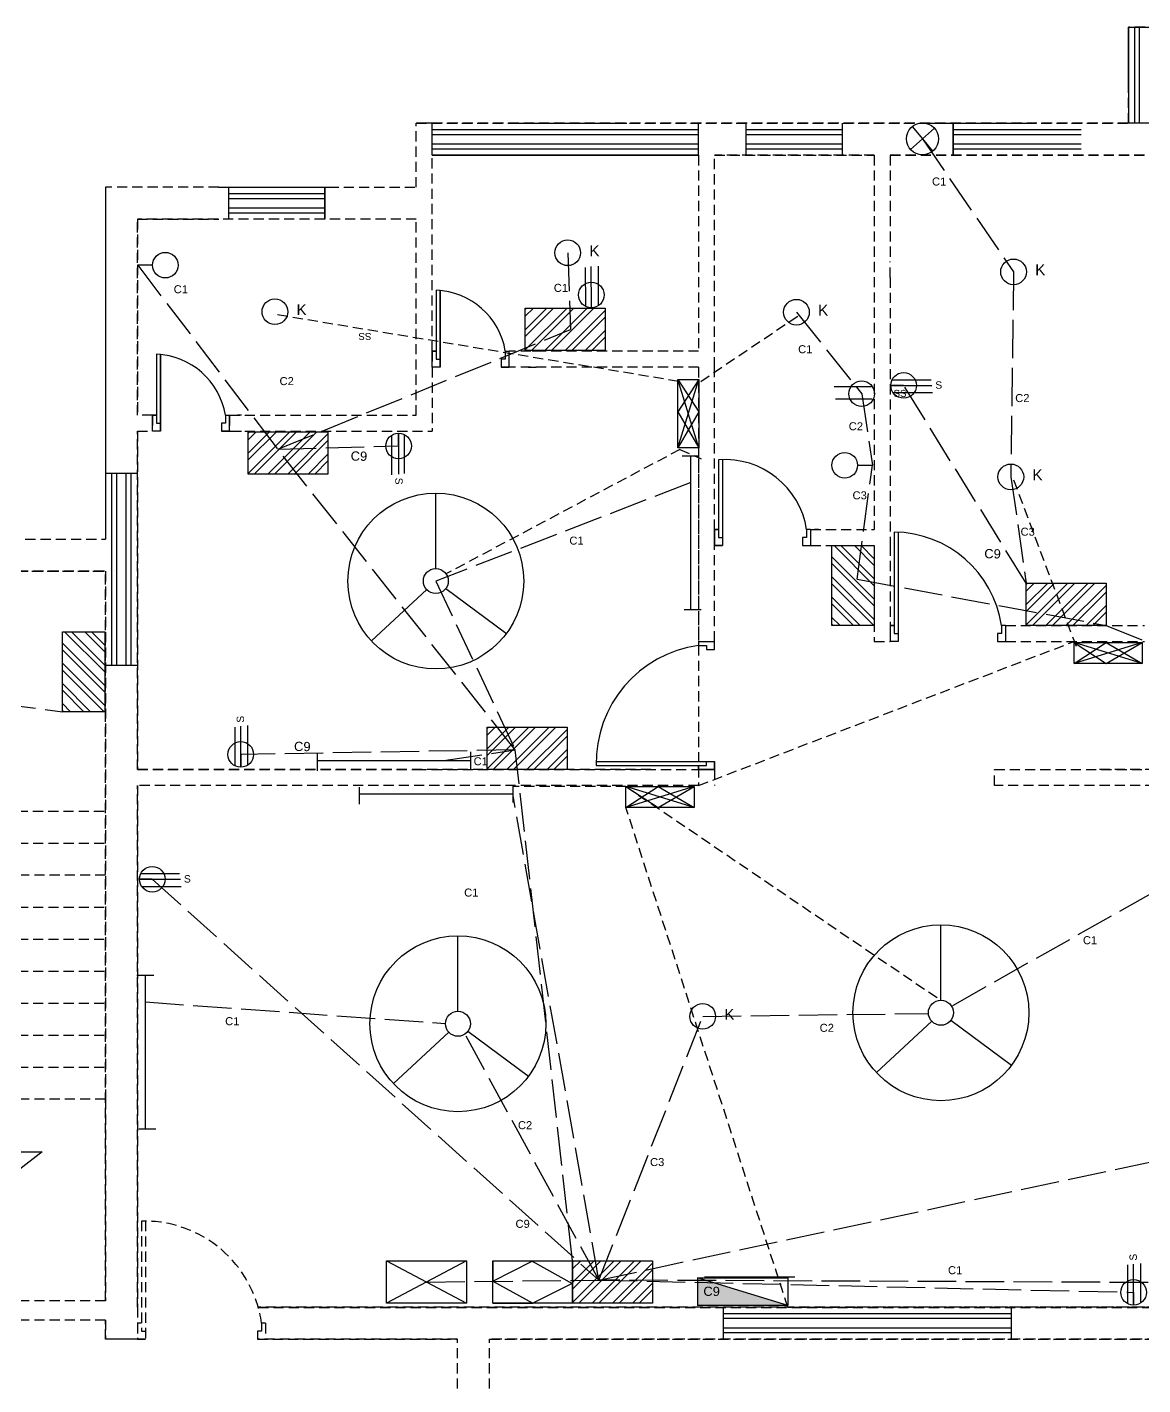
# Model space of a CAD drawing. Header units: millimetres. Extents: x 5814 to 14117, y 764 to 2474.
# Drawn here: x 6987.1 to 7335.7, y 1338.6 to 1762.8 of the extents above; entities that cross this region are included whole.
import ezdxf

# ---------------------------------------------------------------- set-up
doc = ezdxf.new("R2010")
doc.units = ezdxf.units.MM
doc.linetypes.add('ACAD_ISO02W100', pattern=[15, 12, -3])
doc.linetypes.add('HIDDEN2', pattern=[4.7625, 3.175, -1.5875])
doc.layers.get('0').update_dxf_attribs({"linetype": 'HIDDEN2'})
for name, color, linetype in [('conduit', 7, 'ACAD_ISO02W100'), ('doors', 6, 'Continuous'), ('emfittings', 7, 'Continuous'), ('fittings', 7, 'Continuous'), ('windows', 40, 'Continuous')]:
    doc.layers.add(name, color=color, linetype=linetype)
doc.layers.add('emconduit', color=1, linetype='HIDDEN2', plot=False)
doc.styles.get("Standard").update_dxf_attribs({"font": 'arial.ttf', "height": 4})

msp = doc.modelspace()

# ---------------------------------------------------------------- hatches: boundary and pattern name
at = {"layer": 'emfittings', "true_color": 0x000000}
h = msp.add_hatch(color=18, dxfattribs=at)
h.dxf.hatch_style = 1
h.paths.add_polyline_path([(7196.512, 1372.041), (7196.512, 1363.376), (7224.745, 1363.376)])
at = {"layer": 'fittings'}
h = msp.add_hatch(dxfattribs=at)
h.set_pattern_fill('ANSI32', color=256, scale=0.468168)
h.set_pattern_definition([(45, (5762.7064, 1145.9363), (-3.1532, 3.1532), []), (45, (5764.8085, 1145.9363), (-3.1532, 3.1532), [])])
h.paths.add_polyline_path([(7142.699, 1674.993), (7142.699, 1661.765), (7167.65, 1661.765), (7167.65, 1674.993)])
h = msp.add_hatch(dxfattribs=at)
h.set_pattern_fill('ANSI32', color=256, scale=0.468168)
h.set_pattern_definition([(45, (5676.0937, 1107.3338), (-3.1532, 3.1532), []), (45, (5678.196, 1107.3338), (-3.1532, 3.1532), [])])
h.paths.add_polyline_path([(7056.086, 1636.391), (7056.086, 1623.163), (7081.037, 1623.163), (7081.037, 1636.391)])
h = msp.add_hatch(dxfattribs=at)
h.set_pattern_fill('ANSI32', color=256, scale=0.468168, angle=90)
h.set_pattern_definition([(135, (7767.5723, 195.844), (-3.1532, -3.1532), []), (135, (7767.5723, 197.946), (-3.1532, -3.1532), [])])
h.paths.add_polyline_path([(7238.515, 1575.837), (7251.744, 1575.837), (7251.744, 1600.787), (7238.515, 1600.787)])
h = msp.add_hatch(dxfattribs=at)
h.set_pattern_fill('ANSI32', color=256, scale=0.468168)
h.set_pattern_definition([(45, (5919.2257, 1060.0243), (-3.1532, 3.1532), []), (45, (5921.328, 1060.0243), (-3.1532, 3.1532), [])])
h.paths.add_polyline_path([(7299.218, 1589.081), (7299.218, 1575.853), (7324.169, 1575.853), (7324.169, 1589.081)])
h = msp.add_hatch(dxfattribs=at)
h.set_pattern_fill('ANSI32', color=256, scale=0.468168, angle=90)
h.set_pattern_definition([(135, (7527.106, 168.88), (-3.1532, -3.1532), []), (135, (7527.106, 170.9823), (-3.1532, -3.1532), [])])
h.paths.add_polyline_path([(6998.049, 1548.873), (7011.277, 1548.873), (7011.277, 1573.823), (6998.049, 1573.823)])
h = msp.add_hatch(dxfattribs=at)
h.set_pattern_fill('ANSI32', color=256, scale=0.468168)
h.set_pattern_definition([(45, (5750.7975, 1015.011), (-3.1532, 3.1532), []), (45, (5752.8997, 1015.011), (-3.1532, 3.1532), [])])
h.paths.add_polyline_path([(7130.79, 1544.068), (7130.79, 1530.84), (7155.741, 1530.84), (7155.741, 1544.068)])
h = msp.add_hatch(dxfattribs=at)
h.set_pattern_fill('ANSI32', color=256, scale=0.468168)
h.set_pattern_definition([(45, (5777.483, 848.2794), (-3.1532, 3.1532), []), (45, (5779.5852, 848.2794), (-3.1532, 3.1532), [])])
h.paths.add_polyline_path([(7157.476, 1377.336), (7157.476, 1364.108), (7182.426, 1364.108), (7182.426, 1377.336)])

# ---------------------------------------------------------------- linework, layer by layer
for p, q in [((7341.132, 1762.781), (7331.132, 1762.781)), ((7331.132, 1752.781), (7331.132, 1762.781)), ((7341.132, 1762.781), (7331.132, 1762.781)), ((7331.132, 1732.781), (7331.132, 1752.781)), ((7331.132, 1732.781), (7331.132, 1752.781)), ((7108.623, 1712.781), (7108.623, 1732.781)), ((7113.623, 1732.781), (7108.623, 1732.781)), ((7113.623, 1661.515), (7113.623, 1722.781)), ((7113.623, 1722.781), (7196.835, 1722.781)), ((7196.835, 1722.781), (7196.835, 1661.515)), ((7251.744, 1722.781), (7201.835, 1722.781)), ((7201.835, 1656.515), (7201.835, 1722.781)), ((7251.744, 1722.781), (7251.744, 1605.787)), ((7251.744, 1722.781), (7251.744, 1605.787)), ((7336.132, 1722.781), (7256.744, 1722.781)), ((7256.744, 1722.781), (7256.744, 1689.543)), ((7046.897, 1712.781), (7011.53, 1712.781)), ((7046.897, 1712.781), (7081.232, 1712.781)), ((7081.232, 1712.781), (7108.623, 1712.781)), ((7021.53, 1702.781), (7021.53, 1641.515)), ((7108.623, 1702.781), (7021.53, 1702.781)), ((7021.53, 1702.781), (7046.897, 1702.781)), ((7108.623, 1641.515), (7108.623, 1702.781)), ((7256.744, 1684.543), (7256.744, 1689.543)), ((7256.744, 1684.543), (7256.744, 1689.543)), ((7256.744, 1684.543), (7256.744, 1600.787)), ((7256.744, 1684.543), (7256.744, 1600.787)), ((7113.623, 1661.515), (7113.623, 1656.515)), ((7196.835, 1661.515), (7137.71, 1661.515)), ((7137.71, 1656.515), (7137.71, 1661.515)), ((7146.124, 1661.515), (7144.874, 1661.515)), ((7113.623, 1656.515), (7113.623, 1636.515)), ((7196.835, 1656.515), (7137.71, 1656.515)), ((7143.624, 1656.515), (7146.124, 1656.515)), ((7196.835, 1656.515), (7196.835, 1570.858)), ((7196.835, 1656.515), (7196.835, 1570.858)), ((7201.835, 1605.787), (7201.835, 1656.515)), ((7201.835, 1605.787), (7201.835, 1656.515)), ((7026.213, 1641.515), (7021.53, 1641.515)), ((7026.213, 1641.515), (7026.213, 1636.515)), ((7050.3, 1641.515), (7108.623, 1641.515)), ((7050.3, 1641.515), (7050.3, 1636.515)), ((7054.032, 1641.515), (7052.782, 1641.515)), ((7021.53, 1636.515), (7021.53, 1530.838)), ((7021.53, 1636.515), (7026.213, 1636.515)), ((7050.3, 1636.515), (7108.623, 1636.515)), ((7050.3, 1636.515), (7113.623, 1636.515)), ((7051.532, 1636.515), (7054.032, 1636.515)), ((7201.835, 1605.787), (7201.835, 1600.787)), ((7231.855, 1605.787), (7251.744, 1605.787)), ((7231.855, 1605.787), (7231.855, 1600.787)), ((7234.337, 1605.787), (7233.087, 1605.787)), ((7234.337, 1605.787), (7233.087, 1605.787)), ((7201.835, 1570.858), (7201.835, 1600.787)), ((7201.835, 1570.858), (7201.835, 1600.787)), ((7231.837, 1600.787), (7234.337, 1600.787)), ((7231.837, 1600.787), (7234.337, 1600.787)), ((7231.855, 1600.787), (7251.744, 1600.787)), ((7231.855, 1600.787), (7251.744, 1600.787)), ((7251.744, 1600.787), (7251.744, 1570.853)), ((7251.744, 1600.787), (7251.744, 1570.853)), ((7256.744, 1600.787), (7256.744, 1570.853)), ((6855.209, 1592.799), (7011.53, 1592.799)), ((6855.209, 1592.799), (7011.505, 1592.799)), ((7011.209, 1592.799), (6867.209, 1592.799)), ((7014.497, 1592.866), (7014.497, 1592.884)), ((7256.744, 1575.853), (7256.744, 1570.853)), ((7292.763, 1575.853), (7336.132, 1575.853)), ((7292.763, 1575.853), (7336.132, 1575.853)), ((7292.763, 1575.853), (7292.763, 1570.853)), ((7196.835, 1570.858), (7201.835, 1570.858)), ((7251.744, 1570.853), (7256.744, 1570.853)), ((7251.744, 1570.853), (7256.744, 1570.853)), ((7292.763, 1570.853), (7336.132, 1570.853)), ((7292.763, 1570.853), (7336.132, 1570.853)), ((7181.929, 1530.838), (7021.53, 1530.838)), ((7021.53, 1530.838), (7108.623, 1530.838)), ((7108.623, 1530.838), (7113.623, 1530.838)), ((7113.623, 1530.838), (7196.835, 1530.838)), ((7201.835, 1530.838), (7196.835, 1530.838)), ((7201.835, 1530.838), (7201.835, 1525.838)), ((7289.333, 1530.838), (7336.132, 1530.838)), ((7289.333, 1525.838), (7289.333, 1530.838)), ((7289.333, 1528.338), (7289.333, 1528.338)), ((7501.53, 1530.838), (7321.225, 1530.838)), ((7021.53, 1525.838), (7021.53, 1362.781)), ((7021.53, 1525.838), (7021.53, 1362.781)), ((7196.835, 1525.838), (7021.53, 1525.838)), ((7501.53, 1525.838), (7289.333, 1525.838)), ((6855.53, 1517.799), (7011.53, 1517.799)), ((6936.53, 1507.799), (7011.53, 1507.799)), ((7011.53, 1497.799), (6936.53, 1497.799)), ((6936.53, 1487.799), (7011.53, 1487.799)), ((6936.53, 1477.799), (7011.53, 1477.799)), ((7011.53, 1364.799), (7011.53, 1472.799)), ((7011.53, 1364.799), (7011.53, 1472.799)), ((7011.53, 1364.799), (7011.53, 1472.799)), ((7011.53, 1364.799), (7011.53, 1472.799)), ((6936.53, 1467.799), (7011.53, 1467.799)), ((6936.53, 1457.799), (7011.53, 1457.799)), ((6936.53, 1447.799), (7011.53, 1447.799)), ((6936.53, 1437.799), (7011.53, 1437.799)), ((7011.53, 1427.799), (7011.53, 1364.799)), ((7011.53, 1427.799), (7011.53, 1364.799)), ((7021.53, 1362.781), (7021.53, 1352.799)), ((7059.254, 1362.799), (7398.177, 1362.799)), ((7059.254, 1362.799), (7174.481, 1362.799)), ((7059.259, 1362.781), (7398.177, 1362.781)), ((7084.481, 1362.799), (7084.481, 1362.781)), ((7114.481, 1362.799), (7114.481, 1362.781)), ((7144.481, 1362.799), (7144.481, 1362.781)), ((7174.481, 1362.799), (7174.481, 1362.781)), ((7011.53, 1352.799), (7011.53, 1358.799)), ((7011.53, 1358.799), (7011.53, 1352.799)), ((7011.53, 1352.799), (7011.53, 1358.799)), ((7011.53, 1352.799), (7011.53, 1358.799)), ((7011.53, 1358.799), (7011.53, 1352.799)), ((7011.53, 1352.799), (7011.53, 1358.799)), ((7021.53, 1352.799), (7011.53, 1352.799)), ((7021.53, 1352.799), (7011.53, 1352.799)), ((7021.53, 1352.799), (7024.03, 1352.799)), ((7059.05, 1352.799), (7121.53, 1352.799)), ((7121.53, 1352.799), (7059.05, 1352.799)), ((7059.05, 1352.799), (7121.53, 1352.799)), ((7059.05, 1352.799), (7121.53, 1352.799)), ((7121.53, 1352.799), (7059.05, 1352.799)), ((7059.05, 1352.799), (7121.53, 1352.799)), ((7121.53, 1208.799), (7121.53, 1352.799)), ((7131.53, 1208.799), (7131.53, 1352.799)), ((7131.53, 1352.799), (7464.011, 1352.799)), ((7131.53, 1352.799), (7464.011, 1352.799))]:
    msp.add_line(p, q)
at = {"color": 215, "true_color": 0xa953a0}
for p, q in [((7022.78, 1389.745), (7022.78, 1355.299)), ((7024.03, 1389.723), (7024.03, 1352.799)), ((7021.53, 1357.799), (7021.53, 1352.799)), ((7021.53, 1357.799), (7021.53, 1352.799)), ((7060.3, 1357.799), (7060.3, 1355.299)), ((7061.55, 1357.799), (7060.3, 1357.799)), ((7061.55, 1357.799), (7061.55, 1352.799)), ((7022.78, 1355.299), (7024.03, 1355.299)), ((7059.05, 1355.299), (7059.05, 1352.799)), ((7060.3, 1355.299), (7059.05, 1355.299)), ((7024.03, 1352.799), (7021.53, 1352.799)), ((7059.05, 1352.799), (7061.55, 1352.799))]:
    msp.add_line(p, q, dxfattribs=at)
for points in [[(7108.623, 1732.781), (7331.132, 1732.781)], [(7331.132, 1732.781), (7108.623, 1732.781)], [(7331.132, 1732.781), (7108.623, 1732.781)], [(7331.132, 1732.781), (7108.623, 1732.781)], [(7331.132, 1732.781), (7113.623, 1732.781)], [(7331.132, 1732.781), (7113.623, 1732.781)], [(7331.132, 1732.781), (7113.623, 1732.781)], [(7331.132, 1732.781), (7113.623, 1732.781)], [(7251.744, 1722.781), (7201.835, 1722.781)], [(7201.835, 1722.781), (7251.744, 1722.781)], [(7251.744, 1722.781), (7201.835, 1722.781)], [(7336.132, 1722.781), (7256.744, 1722.781)], [(7256.744, 1722.781), (7336.132, 1722.781)], [(7336.132, 1722.781), (7256.744, 1722.781)], [(7021.53, 1702.781), (7021.53, 1641.515)], [(7021.53, 1641.515), (7021.53, 1702.781)], [(7021.53, 1702.781), (7021.53, 1641.515)], [(7021.53, 1636.515), (7021.53, 1530.838)], [(7021.53, 1530.838), (7021.53, 1636.515)], [(7021.53, 1636.515), (7021.53, 1530.838)], [(6857.889, 1602.799), (7011.53, 1602.799)], [(7011.53, 1364.799), (7011.53, 1592.799)], [(7011.53, 1364.799), (7011.53, 1592.799)], [(7021.53, 1362.799), (7021.53, 1525.838)], [(7021.53, 1525.838), (7021.53, 1417.799)], [(7021.53, 1525.838), (7021.53, 1362.781)], [(7021.53, 1362.799), (7021.53, 1525.838)], [(7011.53, 1364.799), (6962.148, 1364.799)], [(7398.177, 1362.799), (7059.254, 1362.799)], [(7398.177, 1362.799), (7059.254, 1362.799)], [(7059.259, 1362.781), (7398.177, 1362.781)], [(7011.53, 1358.799), (6960.898, 1358.799)], [(7024.03, 1352.799), (7011.53, 1352.799), (7011.53, 1358.799)], [(7024.03, 1352.799), (7011.53, 1352.799), (7011.53, 1358.799)], [(7011.53, 1352.799), (7011.53, 1358.799)], [(7011.53, 1352.799), (7011.53, 1358.799)], [(7024.03, 1352.799), (7011.53, 1352.799), (7011.53, 1358.799)], [(7024.03, 1352.799), (7011.53, 1352.799), (7011.53, 1358.799)], [(7011.53, 1352.799), (7011.53, 1358.799)], [(7011.53, 1352.799), (7011.53, 1358.799)], [(7121.53, 1352.799), (7059.05, 1352.799)], [(7121.53, 1352.799), (7059.05, 1352.799)], [(7121.53, 1352.799), (7059.05, 1352.799)], [(7121.53, 1352.799), (7059.05, 1352.799)], [(7121.53, 1352.799), (7059.05, 1352.799)], [(7121.53, 1352.799), (7059.05, 1352.799)], [(7121.53, 1352.799), (7059.05, 1352.799)], [(7121.53, 1352.799), (7059.05, 1352.799)], [(7464.011, 1352.799), (7131.53, 1352.799)], [(7464.011, 1352.799), (7131.53, 1352.799)]]:
    msp.add_lwpolyline(points)
msp.add_lwpolyline([(7011.53, 1427.799), (6855.53, 1427.799), (6855.53, 1592.799), (7011.53, 1592.799)], close=True)
msp.add_lwpolyline([(7022.78, 1357.799), (7021.53, 1357.799)], dxfattribs=at)
msp.add_arc((7023.63, 1352.737), 37.018, 7.8589, 91.31498, dxfattribs=at)
at = {"layer": 'conduit'}
for p, q in [((7266.788, 1727.881), (7295.256, 1686.323)), ((7021.59, 1688.41), (7065.363, 1630.902)), ((7155.959, 1692.275), (7156.8, 1668.277)), ((7295.256, 1686.323), (7294.407, 1622.267)), ((7227.434, 1673.709), (7247.817, 1648.252)), ((7065.363, 1630.902), (7156.8, 1668.277)), ((7299.218, 1589.081), (7260.905, 1650.847)), ((7247.817, 1648.252), (7251.143, 1625.882)), ((7065.363, 1630.902), (7103.109, 1631.919)), ((7139.576, 1536.964), (7065.363, 1630.902)), ((7246.413, 1590.29), (7251.143, 1625.882)), ((7294.407, 1622.267), (7299.218, 1589.081)), ((7194.393, 1620.464), (7114.747, 1589.721)), ((7114.747, 1589.721), (7139.576, 1536.964)), ((7246.413, 1590.29), (7324.169, 1575.853)), ((7324.169, 1575.853), (7403.537, 1544.136)), ((6933.16, 1557.32), (6998.049, 1548.873)), ((7139.576, 1536.964), (7053.794, 1535.545)), ((7117.279, 1533.687), (7139.576, 1536.964)), ((7157.476, 1377.336), (7139.576, 1536.964)), ((7165.674, 1371.305), (7138.805, 1523.213)), ((7276.249, 1457.139), (7369.343, 1509.61)), ((7026.135, 1496.558), (7165.674, 1371.305)), ((7023.989, 1458.209), (7117.672, 1451.464)), ((7165.674, 1371.305), (7198.13, 1453.713)), ((7198.13, 1453.713), (7268.637, 1454.603)), ((7124.09, 1447.617), (7165.674, 1371.305)), ((7165.674, 1371.305), (7378.809, 1416.966)), ((7111.831, 1370.702), (7165.674, 1371.305)), ((7165.674, 1371.305), (7332.753, 1367.471)), ((7367.287, 1370.418), (7165.674, 1371.305))]:
    msp.add_line(p, q, dxfattribs=at)
at = {"layer": 'doors'}
for p, q in [((7114.873, 1680.57), (7114.873, 1659.015)), ((7114.873, 1680.57), (7114.873, 1659.015)), ((7116.123, 1680.489), (7116.123, 1656.515)), ((7116.123, 1680.472), (7116.123, 1656.515)), ((7027.43, 1660.57), (7027.43, 1639.015)), ((7027.43, 1660.57), (7027.43, 1639.015)), ((7028.68, 1660.489), (7028.68, 1636.515)), ((7028.68, 1660.472), (7028.68, 1636.515)), ((7113.623, 1661.515), (7114.873, 1661.515)), ((7113.623, 1656.515), (7113.623, 1661.515)), ((7113.623, 1661.515), (7114.873, 1661.515)), ((7114.873, 1661.515), (7113.623, 1661.515)), ((7113.623, 1656.515), (7113.623, 1661.515)), ((7114.873, 1659.015), (7116.123, 1659.015)), ((7114.873, 1659.015), (7116.123, 1659.015)), ((7137.71, 1656.515), (7135.21, 1656.515)), ((7026.18, 1641.515), (7027.43, 1641.515)), ((7026.18, 1636.515), (7026.18, 1641.515)), ((7026.18, 1641.515), (7027.43, 1641.515)), ((7027.43, 1641.515), (7026.18, 1641.515)), ((7026.18, 1636.515), (7026.18, 1641.515)), ((7027.43, 1639.015), (7028.68, 1639.015)), ((7027.43, 1639.015), (7028.68, 1639.015)), ((7050.267, 1636.515), (7047.767, 1636.515)), ((7203.085, 1624.842), (7203.085, 1603.287)), ((7203.085, 1624.842), (7203.085, 1603.287)), ((7203.085, 1624.842), (7203.085, 1603.287)), ((7203.085, 1624.842), (7203.085, 1603.287)), ((7204.335, 1624.761), (7204.335, 1600.787)), ((7204.335, 1624.761), (7204.335, 1600.787)), ((7204.335, 1624.744), (7204.335, 1600.787)), ((7204.335, 1624.744), (7204.335, 1600.787)), ((7201.835, 1605.787), (7203.085, 1605.787)), ((7201.835, 1600.787), (7201.835, 1605.787)), ((7201.835, 1605.787), (7203.085, 1605.787)), ((7203.085, 1605.787), (7201.835, 1605.787)), ((7201.835, 1600.787), (7201.835, 1605.787)), ((7201.835, 1605.787), (7203.085, 1605.787)), ((7201.835, 1600.787), (7201.835, 1605.787)), ((7201.835, 1605.787), (7203.085, 1605.787)), ((7203.085, 1605.787), (7201.835, 1605.787)), ((7201.835, 1600.787), (7201.835, 1605.787)), ((7201.835, 1600.787), (7204.335, 1600.787)), ((7204.335, 1600.787), (7201.835, 1600.787)), ((7201.835, 1600.787), (7204.335, 1600.787)), ((7201.835, 1600.787), (7204.335, 1600.787)), ((7204.335, 1600.787), (7201.835, 1600.787)), ((7201.835, 1600.787), (7204.335, 1600.787)), ((7256.744, 1575.853), (7257.994, 1575.853)), ((7256.744, 1575.853), (7257.994, 1575.853)), ((7196.835, 1532.088), (7196.835, 1530.838)), ((7196.835, 1530.838), (7196.835, 1532.088)), ((7201.835, 1530.838), (7201.835, 1533.338)), ((7201.835, 1533.338), (7201.835, 1530.838)), ((7201.835, 1530.838), (7196.835, 1530.838))]:
    msp.add_line(p, q, dxfattribs=at)
at = {"layer": 'doors', "color": 215, "true_color": 0xa953a0}
for p, q in [((7116.123, 1680.489), (7114.873, 1680.57)), ((7114.873, 1680.57), (7114.873, 1661.515)), ((7116.123, 1656.515), (7116.123, 1680.489)), ((7028.68, 1660.489), (7027.43, 1660.57)), ((7027.43, 1660.57), (7027.43, 1641.515)), ((7028.68, 1636.515), (7028.68, 1660.489)), ((7113.623, 1656.515), (7113.623, 1661.515)), ((7113.623, 1661.515), (7114.873, 1661.515)), ((7114.873, 1661.515), (7114.873, 1659.015)), ((7114.873, 1659.015), (7116.123, 1659.015)), ((7116.123, 1659.015), (7116.123, 1656.515)), ((7135.21, 1659.015), (7135.21, 1656.515)), ((7136.46, 1659.015), (7135.21, 1659.015)), ((7136.46, 1661.515), (7137.71, 1661.515)), ((7136.46, 1661.515), (7136.46, 1659.015)), ((7137.71, 1656.515), (7137.71, 1661.515)), ((7116.123, 1656.515), (7113.623, 1656.515)), ((7135.21, 1656.515), (7137.71, 1656.515)), ((7026.18, 1636.515), (7026.18, 1641.515)), ((7026.18, 1641.515), (7027.43, 1641.515)), ((7027.43, 1641.515), (7027.43, 1639.015)), ((7027.43, 1639.015), (7028.68, 1639.015)), ((7028.68, 1639.015), (7028.68, 1636.515)), ((7047.767, 1639.015), (7047.767, 1636.515)), ((7049.017, 1639.015), (7047.767, 1639.015)), ((7049.017, 1641.515), (7050.267, 1641.515)), ((7049.017, 1641.515), (7049.017, 1639.015)), ((7050.267, 1636.515), (7050.267, 1641.515)), ((7028.68, 1636.515), (7026.18, 1636.515)), ((7047.767, 1636.515), (7050.267, 1636.515)), ((7203.085, 1627.599), (7203.085, 1603.287)), ((7203.085, 1627.599), (7203.085, 1603.287)), ((7204.335, 1627.664), (7204.335, 1600.787)), ((7204.335, 1627.664), (7204.335, 1600.787)), ((7201.835, 1605.787), (7201.835, 1600.787)), ((7201.835, 1605.787), (7201.835, 1600.787)), ((7230.605, 1605.787), (7230.605, 1603.287)), ((7231.855, 1605.787), (7230.605, 1605.787)), ((7230.605, 1605.787), (7230.605, 1603.287)), ((7230.605, 1605.787), (7230.605, 1603.287)), ((7230.605, 1605.787), (7230.605, 1603.287)), ((7231.855, 1605.787), (7231.855, 1600.787)), ((7231.855, 1605.787), (7231.855, 1600.787)), ((7257.994, 1605.016), (7257.994, 1573.353)), ((7257.994, 1605.016), (7257.994, 1573.353)), ((7259.244, 1604.98), (7259.244, 1570.853)), ((7259.244, 1604.98), (7259.244, 1570.853)), ((7204.335, 1600.787), (7201.835, 1600.787)), ((7204.335, 1600.787), (7201.835, 1600.787)), ((7203.085, 1603.287), (7204.335, 1603.287)), ((7203.085, 1603.287), (7204.335, 1603.287)), ((7203.085, 1603.287), (7204.335, 1603.287)), ((7203.085, 1603.287), (7204.335, 1603.287)), ((7203.085, 1603.287), (7204.335, 1603.287)), ((7203.085, 1603.287), (7204.335, 1603.287)), ((7229.355, 1603.287), (7229.355, 1600.787)), ((7230.605, 1603.287), (7229.355, 1603.287)), ((7229.355, 1603.287), (7229.355, 1600.787)), ((7229.355, 1603.287), (7229.355, 1600.787)), ((7230.605, 1603.287), (7229.355, 1603.287)), ((7229.355, 1603.287), (7229.355, 1600.787)), ((7229.355, 1600.787), (7231.855, 1600.787)), ((7256.744, 1575.853), (7256.744, 1570.853)), ((7256.744, 1575.853), (7256.744, 1570.853)), ((7291.513, 1575.853), (7291.513, 1573.353)), ((7292.763, 1575.853), (7291.513, 1575.853)), ((7291.513, 1575.853), (7291.513, 1573.353)), ((7291.513, 1575.853), (7291.513, 1573.353)), ((7292.763, 1575.853), (7291.513, 1575.853)), ((7291.513, 1575.853), (7291.513, 1573.353)), ((7292.763, 1575.853), (7292.763, 1570.853)), ((7292.763, 1575.853), (7292.763, 1570.853)), ((7196.835, 1570.858), (7196.835, 1569.608)), ((7196.835, 1570.858), (7201.835, 1570.858)), ((7196.835, 1570.858), (7196.835, 1569.608)), ((7196.835, 1570.858), (7201.835, 1570.858)), ((7196.835, 1569.608), (7199.335, 1569.608)), ((7196.835, 1569.608), (7199.335, 1569.608)), ((7199.335, 1569.608), (7199.335, 1568.358)), ((7199.335, 1569.608), (7199.335, 1568.358)), ((7201.835, 1568.358), (7201.835, 1570.858)), ((7201.835, 1568.358), (7201.835, 1570.858)), ((7259.244, 1570.853), (7256.744, 1570.853)), ((7259.244, 1570.853), (7256.744, 1570.853)), ((7257.994, 1573.353), (7259.244, 1573.353)), ((7257.994, 1573.353), (7259.244, 1573.353)), ((7290.263, 1573.353), (7290.263, 1570.853)), ((7291.513, 1573.353), (7290.263, 1573.353)), ((7290.263, 1573.353), (7290.263, 1570.853)), ((7290.263, 1573.353), (7290.263, 1570.853)), ((7291.513, 1573.353), (7290.263, 1573.353)), ((7290.263, 1573.353), (7290.263, 1570.853)), ((7290.263, 1570.853), (7292.763, 1570.853)), ((7290.263, 1570.853), (7292.763, 1570.853)), ((7199.335, 1568.358), (7201.835, 1568.358)), ((7199.335, 1568.358), (7201.835, 1568.358)), ((7164.889, 1532.088), (7199.335, 1532.088)), ((7164.911, 1533.338), (7201.835, 1533.338)), ((7173.084, 1533.338), (7201.835, 1533.338)), ((7173.121, 1532.088), (7199.335, 1532.088)), ((7199.335, 1532.088), (7199.335, 1533.338)), ((7199.335, 1532.088), (7199.335, 1533.338)), ((7201.835, 1533.338), (7201.835, 1530.838)), ((7196.835, 1530.838), (7201.835, 1530.838))]:
    msp.add_line(p, q, dxfattribs=at)
for points in [[(7203.085, 1605.787), (7201.835, 1605.787)], [(7203.085, 1605.787), (7201.835, 1605.787)], [(7257.994, 1575.853), (7256.744, 1575.853)], [(7257.994, 1575.853), (7256.744, 1575.853)], [(7196.835, 1532.088), (7196.835, 1530.838)]]:
    msp.add_lwpolyline(points, dxfattribs=at)
for centre, radius, start, end in [((7114.026, 1657.856), 22.73, 9.26547, 87.86572), ((7026.583, 1637.856), 22.73, 9.26547, 87.86572), ((7205.062, 1601.826), 25.849, 8.81558, 94.38491), ((7205.062, 1601.826), 25.849, 8.81558, 94.38491), ((7257.639, 1570.763), 34.254, 8.54476, 89.40715), ((7257.639, 1570.763), 34.254, 8.54476, 89.40715), ((7201.897, 1532.938), 37.018, 97.8589, 181.31498)]:
    msp.add_arc(centre, radius, start, end, dxfattribs=at)
at = {"layer": 'emconduit'}
for p, q in [((7065.326, 1672.975), (7190.997, 1652.116)), ((7197.536, 1652.116), (7228.261, 1672.809)), ((7190.997, 1630.81), (7117.899, 1591.955)), ((7190.997, 1630.81), (7197.662, 1627.91)), ((7196.835, 1631.507), (7196.835, 1525.838)), ((7295.234, 1621.367), (7314.801, 1569.286)), ((7196.835, 1525.838), (7314.212, 1570.853)), ((7174.146, 1525.532), (7138.805, 1525.532)), ((7174.146, 1525.532), (7272.554, 1458.733)), ((7224.745, 1362.781), (7174.146, 1518.993)), ((7406.715, 1362.893), (7224.745, 1362.781))]:
    msp.add_line(p, q, dxfattribs=at)
at = {"layer": 'emfittings'}
for p, q in [((7196.883, 1652.657), (7190.344, 1642.628)), ((7196.883, 1631.35), (7190.344, 1652.657)), ((7190.344, 1652.657), (7196.883, 1642.628)), ((7190.344, 1631.35), (7196.883, 1652.657)), ((7190.344, 1642.628), (7196.883, 1631.35)), ((7196.883, 1642.628), (7190.344, 1631.35)), ((7314.148, 1570.488), (7324.176, 1563.949)), ((7335.454, 1570.488), (7314.148, 1563.949)), ((7314.148, 1563.949), (7324.176, 1570.488)), ((7335.454, 1563.949), (7314.148, 1570.488)), ((7324.176, 1563.949), (7335.454, 1570.488)), ((7324.176, 1570.488), (7335.454, 1563.949)), ((7174.146, 1525.532), (7184.175, 1518.993)), ((7195.453, 1525.532), (7174.146, 1518.993)), ((7174.146, 1518.993), (7184.175, 1525.532)), ((7195.453, 1518.993), (7174.146, 1525.532)), ((7184.175, 1518.993), (7195.453, 1525.532)), ((7184.175, 1525.532), (7195.453, 1518.993)), ((7196.512, 1372.041), (7224.745, 1372.041)), ((7224.745, 1363.376), (7196.512, 1372.041)), ((7196.512, 1372.041), (7196.512, 1363.376)), ((7198.706, 1372.303), (7226.94, 1372.303)), ((7224.745, 1363.376), (7196.512, 1363.376))]:
    msp.add_line(p, q, dxfattribs=at)
for points in [[(7196.883, 1652.657), (7196.883, 1631.35), (7190.344, 1631.35), (7190.344, 1652.657)], [(7314.148, 1570.488), (7335.454, 1570.488), (7335.454, 1563.949), (7314.148, 1563.949)], [(7174.146, 1525.532), (7195.453, 1525.532), (7195.453, 1518.993), (7174.146, 1518.993)]]:
    msp.add_lwpolyline(points, close=True, dxfattribs=at)
msp.add_lwpolyline([(7196.512, 1372.041), (7224.745, 1372.041), (7224.745, 1363.376)], dxfattribs=at)
at = {"layer": 'fittings'}
for p, q in [((7270.536, 1731.19), (7263.039, 1724.572)), ((7263.592, 1731.726), (7266.788, 1727.881)), ((7266.788, 1727.881), (7269.983, 1724.036)), ((7011.53, 1712.781), (7011.53, 1602.799)), ((7026.218, 1688.41), (7021.59, 1688.41)), ((7161.568, 1675.624), (7161.556, 1687.67)), ((7163.339, 1675.201), (7163.327, 1687.948)), ((7165.59, 1675.918), (7165.578, 1688.102)), ((7250.848, 1650.395), (7239.25, 1650.395)), ((7260.905, 1650.847), (7257.006, 1650.847)), ((7257.006, 1650.847), (7269.754, 1650.847)), ((7257.431, 1652.618), (7269.477, 1652.618)), ((7251.124, 1646.566), (7239.658, 1646.566)), ((7257.721, 1648.596), (7269.905, 1648.596)), ((7100.858, 1635.103), (7100.858, 1622.919)), ((7103.109, 1631.919), (7103.109, 1635.818)), ((7103.109, 1635.818), (7103.109, 1623.07)), ((7104.88, 1635.393), (7104.88, 1623.347)), ((7191.739, 1628.81), (7197.047, 1628.81)), ((7194.393, 1620.464), (7194.393, 1628.81)), ((7194.393, 1580.81), (7194.393, 1628.81)), ((7246.515, 1625.882), (7251.143, 1625.882)), ((7114.747, 1593.623), (7114.747, 1617.194)), ((7194.393, 1580.81), (7194.393, 1620.464)), ((7111.888, 1587.064), (7094.623, 1571.018)), ((7117.882, 1587.396), (7136.817, 1573.359)), ((7192.337, 1580.81), (7197.644, 1580.81)), ((7052.023, 1532.072), (7052.023, 1544.117)), ((7053.794, 1531.646), (7053.794, 1544.394)), ((7056.045, 1532.361), (7056.045, 1544.545)), ((7077.626, 1535.743), (7077.626, 1530.435)), ((7125.626, 1536.34), (7125.626, 1531.033)), ((7053.794, 1535.545), (7053.794, 1531.646)), ((7077.626, 1533.687), (7117.279, 1533.687)), ((7077.626, 1533.687), (7125.626, 1533.687)), ((7117.279, 1533.687), (7125.626, 1533.687)), ((7090.805, 1525.269), (7090.805, 1519.962)), ((7090.805, 1523.213), (7130.459, 1523.213)), ((7090.805, 1523.213), (7138.805, 1523.213)), ((7130.459, 1523.213), (7138.805, 1523.213)), ((7138.805, 1525.867), (7138.805, 1520.559)), ((7022.661, 1498.329), (7034.707, 1498.329)), ((7026.135, 1496.558), (7022.236, 1496.558)), ((7022.236, 1496.558), (7034.983, 1496.558)), ((7022.951, 1494.307), (7035.135, 1494.307)), ((7272.554, 1458.733), (7272.554, 1482.304)), ((7121.647, 1455.284), (7121.647, 1478.855)), ((7021.336, 1466.556), (7026.643, 1466.556)), ((7023.989, 1458.209), (7023.989, 1466.556)), ((7023.989, 1418.556), (7023.989, 1466.556)), ((7023.989, 1418.556), (7023.989, 1458.209)), ((7269.695, 1452.174), (7252.43, 1436.128)), ((7275.689, 1452.507), (7294.624, 1438.47)), ((7118.789, 1448.725), (7101.524, 1432.679)), ((7124.783, 1449.057), (7143.717, 1435.02)), ((7021.933, 1418.556), (7027.24, 1418.556)), ((6991.723, 1411.348), (6977.321, 1400.229)), ((6979.285, 1411.348), (6991.723, 1411.348)), ((7099.355, 1377.305), (7124.306, 1364.098)), ((7124.306, 1377.305), (7099.355, 1364.098)), ((7132.525, 1377.336), (7132.525, 1370.999)), ((7132.525, 1370.999), (7144.81, 1377.174)), ((7144.81, 1377.174), (7157.344, 1370.283)), ((7330.982, 1363.997), (7330.982, 1376.043)), ((7332.753, 1363.572), (7332.753, 1376.32)), ((7335.004, 1364.287), (7335.004, 1376.471)), ((7132.525, 1370.999), (7145.06, 1364.108)), ((7157.344, 1370.283), (7145.06, 1364.108)), ((7332.753, 1367.471), (7332.753, 1363.572)), ((7132.525, 1364.108), (7145.06, 1364.108))]:
    msp.add_line(p, q, dxfattribs=at)
for points in [[(7142.699, 1674.993), (7167.65, 1674.993), (7167.65, 1661.765), (7142.699, 1661.765)], [(7056.086, 1636.391), (7081.037, 1636.391), (7081.037, 1623.163), (7056.086, 1623.163)], [(7238.515, 1575.837), (7238.515, 1600.787), (7251.744, 1600.787), (7251.744, 1575.837)], [(7299.218, 1589.081), (7324.169, 1589.081), (7324.169, 1575.853), (7299.218, 1575.853)], [(6998.049, 1548.873), (6998.049, 1573.823), (7011.277, 1573.823), (7011.277, 1548.873)], [(7130.79, 1544.068), (7155.741, 1544.068), (7155.741, 1530.84), (7130.79, 1530.84)], [(7099.355, 1377.305), (7124.306, 1377.305), (7124.306, 1364.077), (7099.355, 1364.077)], [(7132.525, 1377.336), (7157.476, 1377.336), (7157.476, 1364.108), (7132.525, 1364.108)], [(7157.476, 1377.336), (7182.426, 1377.336), (7182.426, 1364.108), (7157.476, 1364.108)]]:
    msp.add_lwpolyline(points, close=True, dxfattribs=at)
for centre, radius in [((7266.788, 1727.881), 5), ((7155.959, 1692.275), 4.013), ((7030.218, 1688.41), 4), ((7295.256, 1686.323), 4.013), ((7163.335, 1679.1), 4), ((7064.466, 1673.875), 4.013), ((7227.434, 1673.709), 4.013), ((7260.905, 1650.847), 4), ((7247.817, 1648.252), 4), ((7103.109, 1631.919), 4), ((7242.515, 1625.882), 4), ((7294.407, 1622.267), 4.013), ((7114.747, 1589.721), 27.473), ((7114.747, 1589.721), 3.903), ((7053.794, 1535.545), 4), ((7026.135, 1496.558), 4), ((7272.554, 1454.831), 27.473), ((7121.647, 1451.382), 27.473), ((7121.647, 1451.382), 3.903), ((7198.13, 1453.713), 4.013), ((7272.554, 1454.831), 3.903), ((7332.753, 1367.471), 4)]:
    msp.add_circle(centre, radius, dxfattribs=at)
at = {"layer": 'windows'}
for p, q in [((7331.132, 1752.776), (7331.132, 1762.776)), ((7331.132, 1743.788), (7331.132, 1762.776)), ((7331.132, 1762.776), (7331.132, 1732.776)), ((7331.132, 1762.776), (7331.132, 1732.776)), ((7140.07, 1732.781), (7174.404, 1732.781)), ((7241.749, 1732.781), (7241.749, 1722.781)), ((7267.651, 1732.781), (7301.986, 1732.781)), ((7276.439, 1732.781), (7276.439, 1722.781)), ((7341.132, 1732.776), (7331.132, 1732.776)), ((7196.835, 1722.781), (7113.623, 1722.781)), ((7046.864, 1712.781), (7081.199, 1712.781)), ((7080.045, 1702.781), (7080.045, 1712.781)), ((7021.53, 1623.338), (7011.53, 1623.338)), ((7021.53, 1623.338), (7011.53, 1623.338)), ((7021.53, 1563.338), (7011.53, 1563.338)), ((7021.53, 1563.338), (7011.53, 1563.338)), ((7204.481, 1362.799), (7204.481, 1362.781))]:
    msp.add_line(p, q, dxfattribs=at)
at = {"layer": 'windows', "color": 31, "true_color": 0xfecc66}
for p, q in [((7331.132, 1762.776), (7331.132, 1752.776)), ((7331.132, 1762.776), (7341.132, 1762.776)), ((7113.623, 1722.781), (7113.623, 1732.781)), ((7196.835, 1722.781), (7196.835, 1732.781)), ((7211.749, 1722.781), (7211.749, 1732.781)), ((7241.749, 1732.781), (7241.749, 1722.781)), ((7276.439, 1722.781), (7276.439, 1732.781)), ((7341.132, 1732.776), (7331.132, 1732.776)), ((7050.045, 1702.781), (7050.045, 1712.781)), ((7080.045, 1712.781), (7080.045, 1702.781)), ((7204.481, 1362.799), (7204.481, 1352.799)), ((7294.481, 1362.799), (7294.481, 1352.799))]:
    msp.add_line(p, q, dxfattribs=at)
for points in [[(7333.132, 1732.776), (7333.132, 1762.776)], [(7334.632, 1732.776), (7334.632, 1762.776)], [(7113.623, 1730.781), (7196.835, 1730.781)], [(7211.749, 1730.781), (7241.749, 1730.781)], [(7276.439, 1730.781), (7316.437, 1730.781)], [(7113.623, 1729.281), (7196.835, 1729.281)], [(7211.749, 1729.281), (7241.749, 1729.281)], [(7276.439, 1729.281), (7316.437, 1729.281)], [(7113.623, 1726.281), (7196.835, 1726.281)], [(7113.623, 1724.781), (7196.835, 1724.781)], [(7211.749, 1726.281), (7241.749, 1726.281)], [(7211.749, 1724.781), (7241.749, 1724.781)], [(7276.439, 1726.281), (7316.437, 1726.281)], [(7276.439, 1724.781), (7316.437, 1724.781)], [(7050.045, 1710.781), (7080.045, 1710.781)], [(7050.045, 1709.281), (7080.045, 1709.281)], [(7050.045, 1706.281), (7080.045, 1706.281)], [(7050.045, 1704.781), (7080.045, 1704.781)], [(7013.53, 1563.338), (7013.53, 1623.338)], [(7013.53, 1563.338), (7013.53, 1623.338)], [(7015.03, 1563.338), (7015.03, 1623.338)], [(7015.03, 1563.338), (7015.03, 1623.338)], [(7018.03, 1563.338), (7018.03, 1623.338)], [(7018.03, 1563.338), (7018.03, 1623.338)], [(7019.53, 1563.338), (7019.53, 1623.338)], [(7019.53, 1563.338), (7019.53, 1623.338)], [(7294.481, 1360.799), (7204.481, 1360.799)], [(7294.481, 1359.299), (7204.481, 1359.299)], [(7294.481, 1356.299), (7204.481, 1356.299)], [(7294.481, 1354.799), (7204.481, 1354.799)]]:
    msp.add_lwpolyline(points, dxfattribs=at)
at = {"layer": 'windows'}
for points in [[(7196.835, 1722.781), (7113.623, 1722.781)], [(7113.623, 1722.781), (7196.835, 1722.781)], [(7196.835, 1722.781), (7113.623, 1722.781)]]:
    msp.add_lwpolyline(points, dxfattribs=at)

# ---------------------------------------------------------------- texts
at = {"layer": 'conduit'}
for s, p in [('C1', (7269.78, 1713.304)), ('C1', (7032.853, 1679.643)), ('C1', (7151.606, 1680.072)), ('C1', (7227.95, 1660.902)), ('C2', (7065.914, 1650.94)), ('C2', (7295.779, 1645.642)), ('C2', (7243.76, 1636.832)), ('C3', (7244.947, 1615.251)), ('C1', (7156.48, 1601.102)), ('C3', (7297.449, 1603.89)), ('C1', (7126.552, 1532.152)), ('C1', (7316.93, 1476.258)), ('C1', (7048.922, 1450.954)), ('C2', (7234.674, 1448.881)), ('C2', (7140.402, 1418.459)), ('C3', (7181.683, 1406.933)), ('C9', (7139.645, 1387.642))]:
    msp.add_text(s, height=2.5, dxfattribs=at).set_placement(p)
for p in [(7088.125, 1627.358), (7286.097, 1596.851), (7070.421, 1536.635), (7198.316, 1366.394)]:
    msp.add_text('C9', height=2.8915, rotation=358.9405, dxfattribs=at).set_placement(p)
at = {"layer": 'conduit', "char_height": 2.5, "attachment_point": 1}
for insert in [(7123.601, 1493.637), (7274.781, 1375.643)]:
    msp.add_mtext_dynamic_manual_height_columns('C1', width=18.64702, gutter_width=12.5, heights=[0], dxfattribs=dict(at, insert=insert))
at = {"layer": 'fittings'}
for s, height, p in [('K', 3.387, (7162.723, 1691.222)), ('K', 3.387, (7302.019, 1685.27)), ('K', 3.387, (7071.229, 1672.822)), ('K', 3.387, (7234.198, 1672.656)), ('S', 2.296, (7270.818, 1649.814)), ('SS', 2.1855, (7257.759, 1647.259)), ('K', 3.387, (7301.17, 1621.214)), ('S', 2.296, (7036.048, 1495.525)), ('K', 3.387, (7204.893, 1452.66))]:
    msp.add_text(s, height=height, dxfattribs=at).set_placement(p)
for s, height, rotation, p in [('SS', 2.1855, 180, (7094.645, 1667.241)), ('S', 2.296, 270, (7102.076, 1622.006)), ('S', 2.296, 90, (7054.827, 1545.458)), ('S', 2.296, 90, (7333.786, 1377.384))]:
    msp.add_text(s, height=height, rotation=rotation, dxfattribs=at).set_placement(p)

doc.saveas('drawing.dxf')
